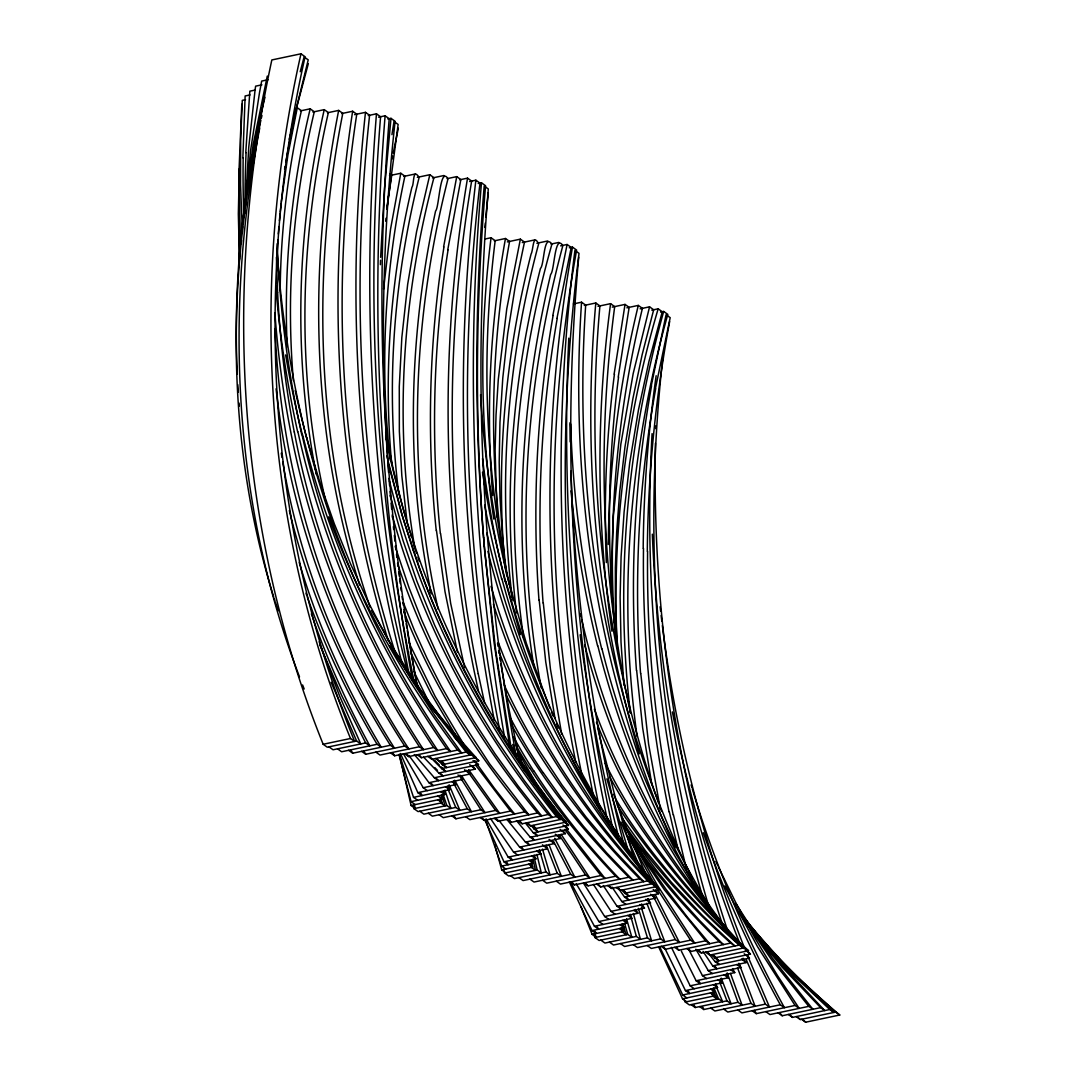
<?xml version="1.0" encoding="UTF-8"?>
<svg xmlns="http://www.w3.org/2000/svg" width="1076" height="1076" viewBox="0 0 1076 1076"><rect width="100%" height="100%" fill="white"/><g stroke="black" fill="none" stroke-linecap="round" stroke-linejoin="round"><path stroke-width="1.5" d="M611.087 582.869L613.401 515.633L620.839 444.213L633.172 373.628L649.554 306.835L653.67 309.754L642.116 354.824L632.917 398.51L624.954 447.132L619.709 491.732L616.683 532.001L615.364 567.859L615.364 603.69L616.871 642.385M242.853 157.755L245.14 95.966L250.022 94.93M280.19 288.825C280.903 228.906 288.099 169.093 301.401 110.68L297.285 107.748L287.924 154.931L281.347 201.521M608.263 544.496C609.15 464.012 619.386 383.648 638.297 305.409L642.412 308.341C617.261 412.525 607.348 520.528 614.719 627.496M643.192 548.383C643.69 490.629 648.061 432.929 656.158 375.739M647.308 551.315C647.981 474.274 655.513 397.313 669.649 321.576M239.397 231.273L239.41 260.15M655.432 443.352C652.137 607.98 675.244 773.483 727.376 929.825M655.809 428.692L655.889 425.76M245.409 205.637L248.771 147.049L255.079 89.954L255.617 86.161L261.912 84.829M380.393 264.683L380.541 260.257M380.648 257.312L384.535 188.044L390.991 118.347L387.871 119.006M245.758 152.617L249.834 91.178L254.756 90.142M239.356 168.663L238.334 213.895L239.45 259.168M568.8 338.146C561.188 498.914 573.427 660.772 607.052 818.244M277.178 251.703L277.89 239.854M652.083 433.628C643.287 588.693 658.915 745.547 702.13 894.882M244.575 213.721L244.777 210.708M573.414 303.916L581.551 302.195C569.029 487.899 597.785 677.853 675.109 847.794M241.28 243.512L241.495 240.446M241.791 104.264L238.832 174.89L240.486 242.369M245.207 204.655L250.6 150.358L259.558 92.334L261.683 81.077L268.112 79.718M278.307 233.949L278.899 226.579M368.301 115.549L376.465 113.814C361.388 300.675 371.583 489.755 408.974 673.522M378.564 117.176L385.1 115.791C369.875 303.419 378.362 493.104 412.135 678.337M383.581 289.148L390.548 229.175L400.783 173.249L404.899 176.182C385.383 266.915 379.572 360.756 389.485 453.09M242.208 231.286L242.598 226.7M478.201 183.498L481.47 182.799C465.599 367.696 472.781 554.705 504.617 737.585M584.335 305.409L595.795 302.988C582.358 454.193 595.687 608.249 639.332 753.832M484.899 227.426L485.289 223.082M578.713 257.218C561.484 447.28 571.907 640.072 612.365 826.677M279.397 220.674L280.096 213.304M243.015 222.127L243.741 214.501M485.827 217.298L486.796 207.197M385.706 221.199L386.002 218.253M486.944 205.745L488.289 192.752M243.889 212.967L253.116 144.857L267.278 76.1M280.244 211.824L281.186 202.987M386.889 209.416L398.12 124.439L394.004 121.507L391.946 134.648M354.582 114.634L365.477 112.348C345.49 296.72 356.533 484.886 402.384 664.753M662.789 357.783C642.601 540.623 656.064 727.874 708.223 904.566M469.634 181.508L475.874 180.19C454.731 359.599 459.95 542.371 494.207 719.844M484.805 239.06L491.046 237.742C479.358 331.058 479.936 426.002 493.817 519.049M574.92 250.426C552.001 432.081 557.193 617.584 593.656 797.128M614.127 374.058L625.035 304.414L612.257 307.104M618.243 376.99L629.151 307.346L625.035 304.414M386.903 207.803L387.656 202.113M598.041 306.31L610.576 303.661C596.171 412.229 596.212 522.815 611.962 631.222M387.858 200.687L391.772 175.146L389.714 173.68M341.617 113.585L352.646 111.245C325.732 287.238 335.039 469.849 388.14 640.22M443.608 246.955L456.735 176.625L460.851 179.558L447.737 249.874M284.575 169.376L285.059 166.43M459.6 179.826L467.535 178.145C444.092 317.85 441.416 461.227 461.927 601.471A1256.23 1225.47 -54.6 0 0 474.113 670.819L478.551 691.478M285.799 162.005L286.566 157.594M552.822 315.47L567.106 244.481L571.221 247.413L556.938 318.402M286.821 156.128L296.088 109.362L308.22 59.866L304.104 56.934L300.217 71.742M569.298 247.816L572.486 247.144C542.169 417.125 541.658 592.916 575.794 762.359M494.328 240.849L505.464 238.495C490.199 323.15 485.639 409.795 492.741 495.538M651.262 385.8L666.071 314.743L670.187 317.662L655.392 388.732M392.067 159.006L392.632 156.06M259.76 127.936C224.144 309.928 232.712 502.815 299.505 676.844M393.211 153.115L398.335 128.192M327.454 112.778L338.671 110.411C307.696 267.117 311.26 432.216 359.613 585.088M289.296 139.275L290.224 134.877M300.971 53.8C249.941 280.163 262.369 522.815 350.494 738.499L354.609 741.431C266.485 525.734 254.057 283.096 305.086 56.732L300.971 53.8L271.838 59.947C222.961 286.552 236.222 528.424 323.163 744.269L327.279 747.201L356.627 741.001L360.756 743.933L339.734 696.347L320.998 647.012M260.836 120.458C226.269 276.949 225.933 443.07 273.681 596.884M291.179 130.532L291.825 127.627M261.401 117.957L261.966 115.455M292.147 126.174L295.174 113.155M324.212 109.806C297.285 227.668 292.537 351.233 315.497 470.158M328.328 112.738C299.182 240.499 295.9 375.161 326.109 503.043M506.756 575.781L502.559 537.691L499.99 497.852L499.197 462.303L499.963 422.276L502.801 377.864L507.684 333.735L515.35 285.691L524.483 242.087L520.367 239.154L506.769 308.825L498.309 379.344L496.036 414.906L495.108 450.481L497.085 517.099M310.17 108.878C291.609 186.551 283.539 266.794 287.198 346.606M264.05 101.023C242.665 190.196 233.102 282.315 237.258 373.964M264.346 99.786L264.952 97.311M295.523 111.702L308.328 63.645M398.927 494.758C385.302 388.961 393.318 280.769 419.129 177.406C412.39 167.036 414.421 183.983 411.893 187.332C408.853 200.203 406.123 213.142 403.661 226.135C398.712 252.322 394.932 278.724 392.35 305.234C387.172 358.469 386.782 412.189 391.839 465.437M438.161 609.218C406.244 467.737 412.511 318.98 447.993 178.791C439.909 165.516 439.25 207.614 435.578 211.044C431.839 228.394 428.544 245.839 425.733 263.351C419.828 300.056 415.995 337.097 414.314 374.233C411.072 446.634 415.995 519.533 430.629 590.549M414.973 548.854C393.507 425.733 402.034 298.213 433.937 177.648L429.822 174.715L416.587 231.636L407.67 284.279L401.832 337.528L399.277 386.634L399.357 431.274L401.819 475.726L407.145 522.707M512.203 597.516C497.394 479.425 507.764 358.671 538.632 243.889C532.929 232.376 533.346 250.358 531.073 254.071C527.428 268.381 524.106 282.773 521.107 297.232C515.095 326.364 510.428 355.752 507.146 385.302C500.569 444.496 499.52 504.348 504.765 563.676M541.228 687.833C514.247 541.309 524.146 389.082 562.869 245.584C554.624 233.21 554.53 270.95 550.67 274.393C546.178 293.197 542.21 312.107 538.753 331.126C532.082 367.858 527.348 404.953 524.617 442.182C519.13 517.314 521.806 593.145 534.059 667.51M637.086 736.253C617.409 595.512 629.742 451.046 667.793 314.38L663.677 311.448C627.846 440.044 614.894 575.485 629.796 708.317M523.232 634.921C504.321 504.577 516.036 370.561 551.934 244.091C543.474 232.873 544.456 264.75 540.434 268.489C536.413 284.306 532.781 300.204 529.54 316.196C523.017 348.409 518.094 380.944 514.839 413.655C508.249 479.883 508.437 546.877 516.547 612.97M623.945 685.237L621.013 642.143L620.112 597.355L621.081 556.924L624.093 512.028L629.716 462.841L638.512 409.647L648.949 361.482L662.265 311.744L658.149 308.812C626.488 416.708 611.8 529.795 617.046 642.197M245.516 99.678L242.275 100.364L240.688 139.033L240.54 184.669L242.382 232.47M300.419 110.882L310.184 108.824L314.3 111.756C293.358 199.517 285.678 290.628 293.385 380.581M312.901 112.052L324.253 109.644L328.368 112.576M389.485 175.63L400.783 173.249M403.675 176.437L415.134 174.016M417.34 177.352L429.822 174.715M432.485 177.957L443.958 175.523M447.051 178.67L456.735 176.625M507.374 241.898L520.367 239.154M522.29 242.544L534.799 239.908M536.857 243.27L547.872 240.943M550.993 244.077L558.821 242.436M560.609 245.853L567.106 244.481M626.878 307.817L638.297 305.409M640.126 308.825L649.554 306.835M651.814 310.157L658.149 308.812M660.529 312.107L663.677 311.448M323.163 744.269L350.494 738.499M312.726 617.88C328.207 661.996 347.508 704.726 369.767 745.829L365.652 742.897L333.062 749.77L328.933 746.852M299.195 562.264C318.308 627.16 346.633 689.138 381.213 747.201L377.098 744.283L341.643 751.761L337.528 748.829M348.597 750.295L352.726 753.213L390.373 745.278L394.488 748.197C339.438 661.054 299.76 563.716 282.746 461.833M361.63 751.344L365.746 754.263L404.737 746.045L408.853 748.963C327.131 624.282 281.011 477.435 274.985 328.584M294.313 431.96C315.658 545.129 360.689 653.307 423.514 749.676L419.398 746.744L380.003 755.056L375.887 752.124M390.507 752.837L394.623 755.769L433.574 747.551L437.69 750.47M404.576 753.671L408.692 756.603L446.513 748.614L450.629 751.546C384.428 656.575 334.676 549.97 306.673 437.542M417.246 754.787L421.362 757.719L457.542 750.08L461.658 753.012L435.054 715.93L411.274 679.454L389.176 641.901L368.853 603.286L350.507 563.77L334.313 523.783L320.043 482.922L307.642 441.308A1022.039 997.008 -54.6 0 1 295.214 390.467M427.764 756.374L431.893 759.293L466.137 752.07L470.252 755.002L443.325 721.216L417.582 685.6L393.628 648.707L371.65 610.549M436.977 759.037L442.397 764.673L476.036 757.571L471.92 754.639L439.721 761.445L435.605 758.513M431.557 758.392L441.671 768.627L478.78 760.799L467.71 749.663M423.54 757.074L438.806 773.025L478.47 764.659L475.162 761.512M414.314 754.572L434.368 777.76L475.336 769.111L471.732 765.587M408.974 755.5L428.961 782.696L469.956 774.048L466.58 770.416M403.365 753.738L423.231 787.713L463.191 779.28L459.963 775.164M400.474 753.509L417.838 792.649L456.076 784.579L453.843 780.974M399.613 755.258L413.534 797.356L449.647 789.73L447.939 786.085M399.008 754.653L411.072 801.66L444.778 794.559L443.5 790.887M399.33 754.249L411.086 805.467L442.088 798.917L441.106 795.231M413.319 806.247L413.951 808.654L442.061 802.723L441.173 799.024M444.926 790.08L450.938 808.439L446.822 805.52L418.08 811.586L413.951 808.654M449.095 784.767L459.882 810.349L455.767 807.43L423.863 814.155L419.748 811.223M454.758 780.235L471.449 811.707L467.32 808.789L432.377 816.159L428.261 813.227M462.102 776.549L484.994 812.649L480.878 809.717L443.245 817.666L439.116 814.734M451.812 815.85L455.928 818.782L495.552 810.416L499.681 813.348L468.692 769.77M474.65 760.759L494.099 787.847L514.57 814.007L510.454 811.075L469.835 819.643L465.72 816.711M480.125 817.478L484.24 820.41L524.685 811.869L528.8 814.801L489.567 763.785L456.157 712.487L441.066 685.842L427.145 658.539L414.516 630.67L403.339 602.587M494.193 818.298L498.322 821.23L537.475 812.972L541.591 815.89L518.013 785.87L495.081 753.886L473.655 720.812L453.884 686.717L435.888 651.585L421.644 619.843L409.041 587.725L396.6 550.778M507.092 819.374L511.208 822.306L548.209 814.492L552.324 817.424L524.052 780.275L496.897 740.544L474.099 703.179L453.252 664.605L434.623 625.156L416.869 581.161L402.895 540.152L390.225 495.538M518 820.867L522.116 823.799L556.44 816.563L560.556 819.482C496.897 738.983 445.733 648.209 413.359 550.656M526.325 822.911L530.455 825.843L561.86 819.213L565.976 822.145L533.978 828.897L531.611 825.911M526.11 823.947L533.36 832.824L568.478 825.413L558.081 812.501M516.467 820.611L530.293 837.262L568.195 829.273L565.64 826.274M506.971 819.522L525.451 842.091L565.384 833.658L562.573 830.457M498.86 820.275L519.614 847.121L560.515 838.486L557.852 835.447M490.427 818.446L513.602 852.179L554.248 843.611L552.284 841.23M486.11 818.876L508.168 857.128L547.428 848.843L544.886 845.413M484.671 819.603L503.971 861.809L540.986 853.994L538.767 850.417M486.244 822.024L501.645 866.099L535.902 858.863L534.126 855.245M495.767 848.332L501.712 869.879L532.97 863.288L531.611 859.63M503.689 869.421L504.563 873.08L532.755 867.135L531.719 863.45M536.897 854.438L541.336 872.918L537.206 869.986L508.679 876.012L504.563 873.08M542.479 849.058L550.051 874.869L545.935 871.95L514.476 878.581L510.36 875.649M548.962 844.458L561.39 876.281L557.274 873.349L523.07 880.572L518.955 877.639M554.718 838.285L574.866 877.236L570.751 874.304L534.032 882.051L529.917 879.119M561.067 834.277L589.729 877.895L585.613 874.963L546.716 883.167L542.6 880.249M566.245 828.87L605.048 878.46L600.933 875.528L560.408 884.082L556.292 881.15M570.293 881.997L574.423 884.916L615.647 876.214L619.763 879.146C587.913 845.844 558.821 809.811 533.965 770.981M583.959 882.912L588.074 885.83L628.788 877.249L632.903 880.168L606.851 853.039L583.38 826.139L561.269 798.056L543.165 772.555M596.602 884.042L600.717 886.96L639.615 878.756L643.73 881.688L614.867 851.129L586.043 817.02L561.914 784.848L539.735 751.29A623.26 608.007 -54.6 0 1 504.267 685.116M607.55 885.521L611.666 888.453L647.671 880.854C662.318 892.986 628.397 859.872 627.375 856.604C609.029 835.272 591.746 813.012 575.754 789.838C544.133 744.135 517.919 694.652 498.363 642.614M616.171 887.498L620.287 890.43L652.755 883.584L656.871 886.503L624.779 893.282L622.466 890.269M618.054 887.902L624.605 897.115L659.01 889.852C575.875 785.776 516.077 663.193 486.863 533.145M612.002 887.041L621.834 901.5L658.377 893.779L655.553 889.933M603.286 885.588L617.059 906.301L655.378 898.218L652.971 894.815M593.401 884.405L611.06 911.372L650.523 903.033L647.496 898.702M583.501 883.181L604.699 916.51L644.484 908.104L641.592 903.948M576.144 883.625L598.888 921.527L638.014 913.268L633.899 910.35M570.589 882.185L594.45 926.261L631.921 918.353L629.621 914.788M569.312 881.917L592.029 930.579L627.026 923.195L624.914 919.603M581.174 907.108L592.123 934.358L624.053 927.606L622.224 924.002M593.817 934.035L595.015 937.546L623.663 931.493L622.13 927.848M626.582 918.931L631.881 937.357L627.765 934.425L599.13 940.464L595.015 937.546M633.361 913.497L640.462 939.335L636.346 936.416L604.927 943.047L600.812 940.115M641.377 907.579L651.599 940.787L647.483 937.855L613.535 945.024L609.419 942.092M648.209 898.81L664.793 941.796L660.677 938.877L624.578 946.49L620.462 943.558M655.311 894.788L679.413 942.509L675.298 939.577L637.449 947.566L633.334 944.647M624.927 825.131L639.991 854.532L656.952 884.566L694.692 943.087L690.577 940.155L651.33 948.44L647.214 945.508M661.256 946.342L665.371 949.274L705.574 940.787L709.689 943.719L687.403 917.142L666.031 889.301L645.923 860.464L628.021 831.936M674.679 947.31L678.795 950.242L719.279 941.688L723.408 944.62L699.83 920.706L678.808 897.492L658.808 873.349L639.951 848.305M686.878 948.534L690.994 951.466L730.738 943.074L734.854 946.006L702.319 915.313L671.33 882.239L645.398 850.699L621.672 817.531M697.356 950.121L701.471 953.054L739.212 945.078L743.341 948.01C693.832 904.391 649.406 854.492 615.042 798.015M705.708 952.152L709.824 955.085L744.39 947.781L748.506 950.713L714.706 957.855L712.097 954.977M707.981 952.596L715.002 961.581L750.443 954.103C683.3 883.571 627.927 800.867 594.382 709.124M702.991 951.359L712.689 965.871L749.461 958.111L747.417 955.596M695.876 949.247L708.264 970.606L746.098 962.617L743.059 958.218M688.748 949.53L702.453 975.623L740.96 967.499L738.768 963.867M681.364 951.171L696.118 980.761L734.76 972.61L732.769 968.965M671.411 947.337L690.173 985.818L728.264 977.775L726.367 974.143M665.143 948.871L685.452 990.606L722.278 982.832L720.395 979.214M659.561 946.544L682.709 994.977L717.571 987.62L715.688 984.015M658.593 946.732L682.547 998.81L714.827 992.005L712.958 988.4M683.771 998.716L685.304 1002.038L714.558 995.865L712.742 992.247M716.482 987.163L722.655 1001.743L718.539 998.81L689.42 1004.957L685.304 1002.038M691.061 1004.621L695.177 1007.539L726.972 1000.828L731.088 1003.76L721.243 978.111M699.669 1006.598L703.785 1009.53L737.975 1002.307L742.09 1005.24L730.443 973.363M738.916 963.276L755.11 1006.289L750.994 1003.357L714.854 1010.983L710.738 1008.064M747.47 955.394L769.475 1007.055L765.359 1004.123L727.806 1012.045L723.691 1009.127M692.352 789.058C714.935 865.023 746.26 938.285 784.431 1007.687L780.315 1004.769L741.902 1012.879L737.786 1009.947M752.137 1010.714L756.253 1013.646L795.07 1005.455L799.186 1008.373L777.383 975.381L755.164 938.433L736.603 904.311L718.311 866.758M735.809 903.396L752.339 929.341L772.433 958.151L812.905 1009.275L808.789 1006.356L769.945 1014.547L765.83 1011.615M778.082 1012.825L782.198 1015.757L820.625 1007.647L824.741 1010.579L780.302 963.262L744.081 917.653M788.304 1014.466L792.42 1017.398L829.771 1009.517L833.887 1012.449L787.888 968.723L748.694 924.418M796.173 1016.605L800.288 1019.537L835.635 1012.072L839.751 1015.004L805.668 1022.2L801.553 1019.268M572.486 247.144L576.601 250.076C545.801 422.814 545.761 601.578 581.618 773.55M390.991 118.347L395.107 121.279C382.679 233.411 380.057 346.633 387.629 459.196M481.47 182.799L485.585 185.731C475.78 299.814 474.785 414.677 482.909 528.908M575.956 251.165L579.036 253.358C555.929 436.399 561.39 623.367 598.619 804.189M475.874 180.19L479.99 183.108C458.564 364.858 464.2 550.051 499.681 729.676M385.1 115.791L389.216 118.723C373.883 307.749 382.612 498.874 417.017 685.425M467.535 178.145L471.651 181.077C448.208 320.782 445.531 464.16 466.043 604.403A1256.23 1225.47 -54.6 0 0 478.228 673.751M376.465 113.814L380.581 116.746C365.342 305.476 375.914 496.466 414.22 681.969M365.477 112.348L369.593 115.267C349.498 300.581 360.769 489.715 407.199 670.415M352.646 111.245L356.761 114.177C329.283 293.869 339.559 480.542 395.686 653.926M338.671 110.411L342.787 113.33C310.56 276.586 315.658 449.149 370.117 607.173M610.576 303.661L614.692 306.593C596.817 441.617 601.121 579.883 630.496 712.998M505.464 238.495L509.58 241.428C490.441 347.723 488.033 457.246 504.711 564.039M595.795 302.988L599.91 305.92C585.062 473.305 602.896 644.403 658.62 803.274M491.046 237.742L495.175 240.674C480.205 360.473 485.249 483.084 513.104 600.677M581.551 302.195L585.68 305.127C572.553 498.86 604.577 697.369 689.528 872.744M478.78 760.799L472.862 756.092M750.443 954.103L745.117 949.893M568.478 825.413L563.286 821.163M659.01 889.852L653.778 885.521M478.47 764.659L473.023 760.476M568.195 829.273L562.963 825.036M749.461 958.111L744.202 953.766M658.377 893.779L653.226 889.435M475.336 769.111L469.714 764.727M565.384 833.658L560.031 829.34M655.378 898.218L650.523 894.25M746.098 962.617L741.404 958.85M469.956 774.048L464.576 769.757M560.515 838.486L555.229 834.223M650.523 903.033L645.842 899.307M736.845 964.567L740.96 967.499M531.692 825.574L535.808 828.507L533.494 825.494M621.982 890.067L626.097 892.999L623.663 890.054M440.474 761.283L444.603 764.216L442.021 761.324M711.586 954.708L715.701 957.64L712.89 954.869M624.779 893.282L628.895 896.214L627.362 894.196M533.978 828.897L538.094 831.829L535.727 828.843M554.248 843.611L549.029 839.347M714.706 957.855L718.822 960.774L714.491 955.986M644.484 908.104L639.924 904.553M442.397 764.673L446.513 767.605L444.711 765.722M463.191 779.28L457.986 774.976M730.644 969.678L734.76 972.61M624.605 897.115L628.72 900.047L627.268 898.003M715.002 961.581L719.118 964.513L717.558 962.522M533.36 832.824L537.475 835.756L535.861 833.792M441.671 768.627L445.787 771.559L441.173 766.919M712.689 965.871L716.804 968.803L715.405 966.732M621.834 901.5L625.963 904.418M547.428 848.843L542.479 844.794M724.148 974.843L728.264 977.775M451.96 781.647L456.076 784.579M530.293 837.262L534.409 840.195L531.947 837.276M438.806 773.025L442.922 775.957L441.106 774.101M708.264 970.606L712.379 973.538M617.059 906.301L621.188 909.233L619.789 907.176M525.451 842.091L529.567 845.01L527.119 842.105M434.368 777.76L438.483 780.692L436.775 778.782M627.806 915.42L631.921 918.353M536.87 851.076L540.986 853.994M718.163 979.9L722.278 982.832M445.531 786.798L449.647 789.73M702.453 975.623L706.569 978.555M611.06 911.372L615.176 914.291M622.896 920.262L627.026 923.195M713.455 984.701L717.571 987.62M519.614 847.121L523.73 850.04L521.376 847.108M428.961 782.696L433.09 785.628L431.57 783.637M531.786 855.945L535.902 858.863M440.649 791.627L444.778 794.559M710.711 989.073L714.827 992.005M619.937 924.688L624.053 927.606M528.854 860.356L532.97 863.288M437.972 795.984L442.088 798.917M696.118 980.761L700.247 983.693L699.118 981.514M604.699 916.51L608.814 919.429M423.231 787.713L427.347 790.631M513.602 852.179L517.717 855.111M710.442 992.933L714.558 995.865M619.547 928.561L623.663 931.493M528.639 864.203L532.755 867.135M437.945 799.791L442.061 802.723M690.173 985.818L694.289 988.736M417.838 792.649L421.953 795.567L420.931 793.348M508.168 857.128L512.284 860.06L511.019 857.962M598.888 921.527L603.004 924.459M685.452 990.606L689.568 993.538L688.452 991.359M413.534 797.356L417.649 800.275M503.971 861.809L508.101 864.741L507.038 862.535M594.45 926.261L598.565 929.193L597.341 927.082M411.072 801.66L415.188 804.592M501.645 866.099L505.76 869.031M682.709 994.977L686.824 997.909M592.029 930.579L596.144 933.497L595.055 931.318M501.712 869.879L505.828 872.811M411.086 805.467L415.215 808.385L414.623 805.964M592.123 934.358L596.239 937.277L595.297 935.017M682.547 998.81L686.663 1001.743M839.751 1015.004C805.749 986.436 774.088 954.977 746.179 920.383M835.635 1012.072L791.237 971.695L753.765 931.534M829.771 1009.517L786.933 969.059L750.349 928.534M739.212 945.078C692.729 904.122 650.765 857.639 617.328 805.359M730.738 943.074C691.384 908.05 655.405 869.058 625.196 825.83M802.669 1019.523L805.668 1022.2M798.338 1017.735L800.288 1019.537M706.905 952.368L709.824 955.085M748.506 950.713C712.635 917.088 679.682 880.235 651.316 840.047A611.208 596.239 -54.6 0 1 605.223 763.328M744.39 947.781C708.519 914.17 675.567 877.303 647.187 837.115A611.208 596.239 -54.6 0 1 609.836 777.154M698.58 950.337L701.471 953.054M719.279 941.688C688.788 912.044 660.597 879.966 635.835 845.373M820.625 1007.647L782.077 967.082L747.981 925.521M628.788 877.249C595.606 844.283 565.196 808.439 539.049 769.622A600.448 585.747 -54.6 0 1 511.759 725.264M470.777 754.007L471.678 754.908M470.481 753.711L460.474 743.516M639.615 878.756C600.354 839.253 564.9 795.796 535.619 748.371A623.26 608.007 -54.6 0 1 505.653 693.845M439.331 765.063L434.758 760.382M688.263 948.682L690.994 951.466M789.703 1014.601L792.42 1017.398M598.027 884.163L600.717 886.96M434.785 767.565L437.475 770.376M615.647 876.214C583.784 842.925 554.705 806.879 529.849 768.049M608.976 885.629L611.666 888.453M454.287 737.033L457.367 740.288M743.906 948.615L742.938 947.579M742.696 947.324C681.175 881.795 629.648 806.085 596.467 722.292M647.671 880.854C585.062 814.128 532.66 737.047 498.941 651.733M476.036 757.571L451.772 730.389L430.185 704.081M471.92 754.639L430.669 706.945M586.353 883.947L588.074 885.83M617.705 887.552L620.287 890.43M705.574 940.787L664.511 889.906L630.738 840.275M656.871 886.503C581.417 799.508 523.111 697.154 491.06 586.326M652.755 883.584C582.156 801.97 526.191 707.147 493.386 604.12M808.789 1006.356L770.914 958.756L738.647 911.668M600.933 875.528L564.685 829.488M676.36 947.324L678.795 950.242M466.137 752.07L426.123 700.637L389.512 645.775M524.685 811.869C474.704 751.747 432.539 684.645 403.863 611.76M779.791 1012.825L782.198 1015.757M537.475 812.972C476.803 739.199 427.723 655.297 397.797 564.389M562.748 820.504L553.965 809.582M510.454 811.075L475.498 764.969M572.822 882.966L574.423 884.916M745.856 920.868L747.753 923.235M548.209 814.492C477.421 726.65 422.949 625.25 392.552 516.413M495.955 818.271L498.322 821.23M565.976 822.145C475.821 710.416 413.372 576.87 385.679 435.982M561.86 819.213C502.344 744.484 453.467 660.92 420.608 571.087M508.854 819.334L511.208 822.306M740.49 913.215L742.373 915.609M556.44 816.563C478.026 718.069 419.963 603.3 389.485 481.039M653.334 884.956C575.647 786.96 518.161 672.863 487.912 551.41M482.694 818.433L484.24 820.41M555.377 809.058L547.321 798.661M551.248 806.139L545.868 799.212M429.27 702.91L424.738 697.073M731.519 937.801C663.65 851.25 612.594 751.344 584.685 644.847M520.569 821.808L522.116 823.799M544.981 798.042L537.919 788.721M528.908 823.826L530.455 825.843M495.552 810.416L466.971 770.429M725.883 927.969L728.519 931.466M544.671 795.164L539.412 788.143M457.542 750.08C403.957 678.889 359.559 600.502 328.691 516.816M725.022 926.799C656.306 835.944 606.985 730.644 581.726 619.547M535.297 785.211L530.105 778.136M535.956 783.422L529.957 775.137M430.4 757.262L431.893 759.293M522.452 767.43L524.994 771.008M690.577 940.155L657.248 889.018M585.613 874.963L559.211 835.003M522.385 764.363L524.052 766.771M446.513 748.614C380.312 653.643 330.561 547.052 302.558 434.623M795.07 1005.455L757.544 946.705L724.699 885.965M519.062 759.548L520.73 761.956M635.378 909.408L637.799 912.946M663.986 947.216L665.371 949.274M419.963 755.648L421.362 757.719M511.719 748.614L513.333 751.048M480.878 809.717L460.945 778.499M437.555 750.254C373.829 654.302 326.902 547.052 301.966 434.502M433.426 747.322C369.714 651.37 322.787 544.12 297.85 431.57M622.695 842.226L624.268 844.647M464.16 745.063L435.161 696.428L410.319 645.492A631.8 616.333 -54.6 0 1 409.162 642.816M453.924 815.689L455.928 818.782M620.341 838.567L621.915 841.002M419.398 746.744C356.573 650.375 311.542 542.196 290.184 429.028A997.6 973.175 -54.6 0 1 274.905 312.968M407.36 754.518L408.692 756.603M616.225 835.635L612.338 829.529M404.737 746.045C336.748 641.363 291.973 521.604 277.151 397.542M618.001 834.909L614.14 828.762M455.323 734.8L431.046 693.495L410.333 651.854M393.305 753.684L394.623 755.769M390.373 745.278C344.885 672.877 309.363 593.804 289.35 510.535M613.36 827.538C565.707 751.478 529.459 668.357 505.989 581.739M606.958 820.907L608.491 823.382M537.933 786.462L516.91 749.824M363.836 751.129L365.746 754.263M710.214 907.418C661.363 827.256 624.685 739.737 601.914 648.653M656.508 887.794L627.859 836.348M701.646 897.075L703.865 900.787M600.179 809.757C556.897 737.827 523.864 659.817 501.873 578.807M700.906 895.837C654.585 818.069 619.776 733.523 597.799 645.735M377.098 744.283C349.296 697.584 325.544 648.398 307.359 597.167M625.788 828.157L627.268 830.685M350.884 750.053L352.726 753.213M523.38 766.018L519.062 758.419M467.32 808.789L453.763 783.409M780.315 1004.769C750.012 949.651 724.013 892.138 703.287 832.73M570.751 874.304L553.629 841.499M754.505 1010.404L756.253 1013.646M365.652 742.897L341.657 695.486L319.976 645.385M675.298 939.577L652.971 895.568M429.163 702.776L413.991 671.666M420.46 690.859L416.009 681.794M690.146 874.035L692.016 877.895M523.124 765.211L518.188 754.854M622.412 819.952L624.295 823.839M711.29 992.57L712.998 996.188L717.114 999.12L713.724 991.87M356.627 741.001L331.126 682.292M715.917 861.513L717.705 865.454M646.541 875.877L629.81 836.805L616.104 801.028M765.359 1004.123L746.367 959.9M638.956 865.185L620.973 822.01M556.601 724L558.323 727.981M455.767 807.43L447.993 789.179M718.539 998.81L713.886 987.889M694.222 1005.293L695.177 1007.539M551.531 712.03L553.198 716.011M548.276 704.027L549.89 708.035M557.274 873.349L546.245 845.211M660.677 938.877L646.837 903.289M547.738 702.695L526.272 643.058L509.553 584.591M726.972 1000.828L719.884 982.536M744.498 947.943C703.475 844.593 676.037 735.944 662.359 625.613M739.871 943.706C710.281 868.736 687.591 791.048 672.406 711.908M750.994 1003.357L737.49 967.754M702.897 1007.244L703.785 1009.53M302.598 684.955L304.172 688.99M520.434 759.871L521.968 763.825M429.674 589.863L431.234 593.885M737.975 1002.307L727.188 972.906M517.919 753.24L518.914 755.903M420.474 571.1L401.523 513.44L388.113 462.909M660.045 807.309L661.498 811.331M613.71 794.344L614.665 797.02M305.947 593.145L306.889 595.822M311.341 613.871L312.269 616.548M620.852 928.158L622.116 931.816L626.232 934.748L622.493 923.746M319.155 641.686L320.527 645.681M417.945 557.274L419.331 561.376M413.305 550.656L402.76 517.61M634.168 858.729L615.512 798.123L599.91 737.517M446.822 805.52L443.178 794.505M722.386 924.217C680.718 798.379 657.759 666.569 652.325 534.18M415.659 550.414L416.56 553.158M278.159 610.818L275.443 602.466M627.402 847.78L606.891 778.876M413.87 544.913L415.201 549.042M647.483 937.855L638.364 908.346M412.552 540.771L413.44 543.528M274.111 598.283L274.999 601.067M520.407 634.611L505.438 581.659M410.413 533.857L411.261 536.628M395.322 546.621L396.17 549.392M409.996 532.472L406.284 519.977M521.726 763.772L513.938 736.71M545.935 871.95L539.426 849.825M691.128 784.888L691.949 787.672M627.765 934.425L624.564 923.383M402.841 517.543L387.79 459.936M405.101 515.808L405.894 518.592M636.346 936.416L631.235 917.962M404.71 514.409L403.15 508.8M630.227 914.277L630.899 916.739M402.76 507.401L393.265 469.311L385.638 432.202M494.799 844.741L495.444 847.135M439.869 799.293L440.851 802.978L444.966 805.911L442.061 794.841M686.246 868.13L673.428 814.72M623.663 843.544C592.405 721.875 575.068 596.723 570.885 471.194M464.644 667.618L450.656 603.313L440.582 533.44M618.498 836.523C601.645 770.134 588.868 702.709 580.152 634.773M677.907 848.843L669.312 811.788M537.206 869.986L534.53 858.904M530.522 863.719L531.409 867.417L535.525 870.35L532.902 859.267M457.367 651.921L445.007 591.706L436.466 530.508M580.421 613.871L581.067 616.709M597.651 727.578L599.588 736.105M484.536 702.641L478.242 673.751M386.822 455.686L387.454 458.524M519.305 758.324L508.894 708.734L500.784 663.61M513.655 748.519L514.584 752.649M512.754 744.404L513.346 747.148M660.328 809.112L648.586 743.96L640.771 673.415M561.726 734.316L550.441 669.084L543.286 602.95M315.779 471.597L316.357 474.462M417.569 687.524L411.597 655.701M555.014 718.418L545.72 661.767L539.17 600.018M651.814 784.565L642.641 727.86L636.656 670.482M516.144 755.634C481.564 569.11 472.835 377.972 488.316 188.959L484.2 186.027C474.543 302.988 474.462 420.703 483.554 537.704M511.019 747.161L495.834 651.491L485.128 555.216M411.355 654.316L407.32 630.711M509.459 744.673L494.113 642.937L484.375 546.447M499.829 657.826L500.313 660.718M281.28 453.144L282.006 457.488M505.169 566.931L505.639 569.823M385.706 435.605L386.163 438.497M406.203 623.757L406.876 627.927M498.686 650.59L499.143 653.482M405.114 616.804L405.76 620.973M497.569 643.354L498.013 646.246M404.011 609.662L404.67 614.019M523.447 636.387L523.877 639.305M402.074 596.588L402.505 599.493M402.935 602.399L403.352 605.304M400.85 587.873L401.254 590.778M399.653 579.13L400.245 583.501M398.698 571.854L399.277 576.225M397.582 563.111L397.959 566.03M276.962 396.089L276.075 388.786M396.519 554.355L396.869 557.274M661.121 615.472L661.821 621.269M629.958 709.797L630.307 712.742M389.983 457.488L390.319 460.407M395.484 545.599L395.995 549.984M660.126 606.77L660.624 611.114M394.341 535.377L394.986 541.228M393.399 526.608L393.708 529.54M392.229 514.906L392.511 517.838M391.113 503.205L391.651 509.056M390.077 491.476L390.588 497.341M389.593 485.626L389.014 478.282M483.649 537.664L484.953 555.283M239.074 403.07L239.316 406.123M482.963 528.867L484.24 546.5M615.028 631.921L615.257 634.88M388.032 465.074L388.557 472.418M617.059 645.358L617.247 648.317M238.294 392.35L237.809 384.697M617.113 643.69L617.342 648.155M277.568 292.457L276.424 257.231M570.145 441.873L569.917 422.801M294.246 431.974A997.6 973.175 -54.6 0 1 277.621 292.457M245.059 205.099A1107.271 1080.156 -54.6 0 1 246.081 152.631M297.608 431.637A1079.564 1053.122 -54.6 0 1 275.752 286.001M301.724 434.57A1079.564 1053.122 -54.6 0 1 277.204 243.741M243.862 216.101A1120.627 1093.189 -54.6 0 1 243.163 157.755M302.329 434.677A1092.92 1066.155 -54.6 0 1 285.651 354.932M306.445 437.609A1092.92 1066.155 -54.6 0 1 277.124 252.228M436.224 530.535A1091.064 1064.352 -54.6 0 1 443.944 246.996M440.34 533.467A1091.064 1064.352 -54.6 0 1 448.06 249.928M529.674 768.17A598.471 583.824 -54.6 0 1 515.848 745.439M533.79 771.102A598.471 583.824 -54.6 0 1 513.454 736.778M543.057 772.635A600.448 585.747 -54.6 0 1 509.553 716.387M501.631 578.875A1071.239 1045.011 -54.6 0 1 484.657 505.195M505.747 581.807A1071.239 1045.011 -54.6 0 1 482.505 472.243M505.182 581.726A1061.797 1035.798 -54.6 0 1 482.505 458.551M509.298 584.658A1061.797 1035.798 -54.6 0 1 480.569 394.663M538.968 600.045A1162.241 1133.781 -54.6 0 1 553.091 315.51M543.084 602.963A1162.241 1133.781 -54.6 0 1 557.22 318.442M635.62 845.534A594.517 579.964 -54.6 0 1 630.442 838.217M639.736 848.466A594.517 579.964 -54.6 0 1 624.578 826.274M597.557 645.788A1086.41 1059.82 -54.6 0 1 570.993 490.871M601.672 648.72A1086.41 1059.82 -54.6 0 1 570.63 423.931M606.353 562.587A1099.174 1072.261 -54.6 0 1 614.436 374.098M616.44 641.861A1099.174 1072.261 -54.6 0 1 618.565 377.017M636.441 670.509A1136.027 1108.213 -54.6 0 1 651.558 385.84M640.556 673.442A1136.027 1108.213 -54.6 0 1 655.674 388.772M669.057 811.855A1218.449 1188.617 -54.6 0 1 643.488 548.383M673.173 814.788A1218.449 1188.617 -54.6 0 1 647.604 551.315"/></g></svg>
